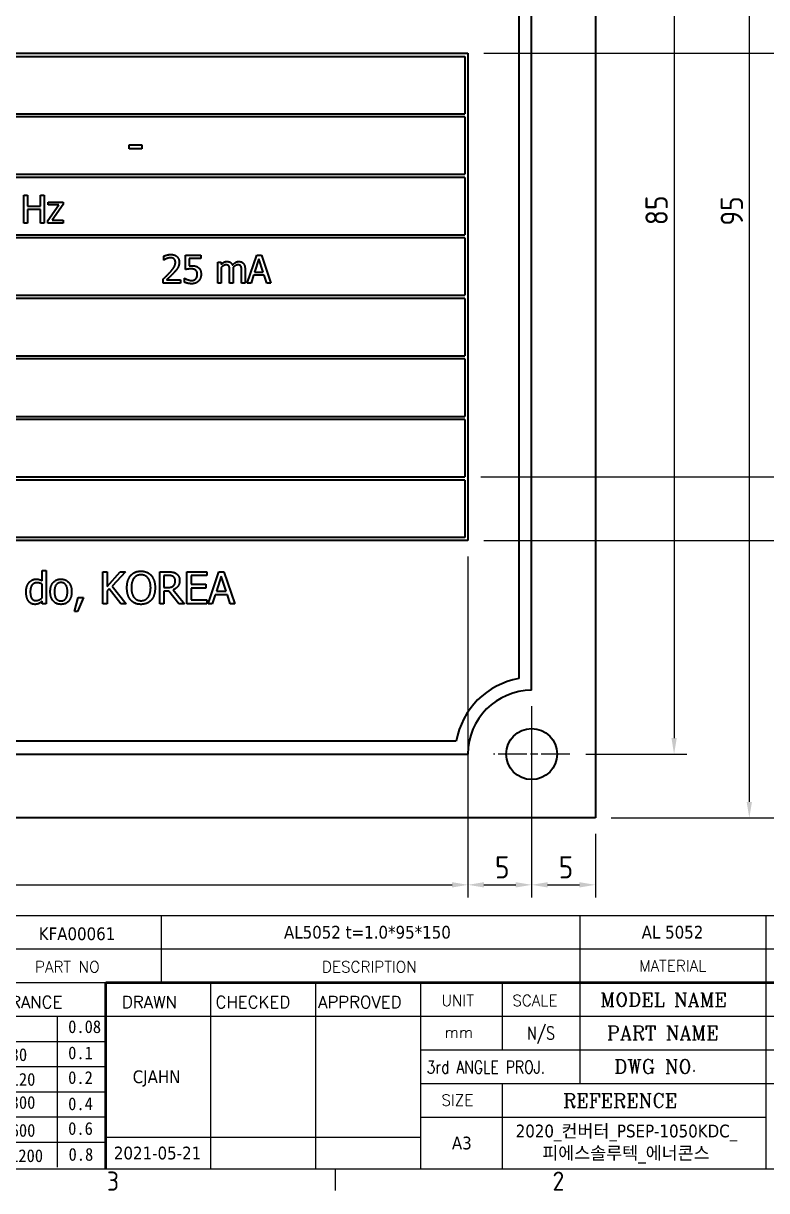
# Model space of a CAD drawing. Header units: millimetres. Extents: x 0 to 210, y 0 to 149.
# Drawn here: x 115.5 to 173.9, y 3.3 to 94.9 of the extents above; entities that cross this region are included whole.
import ezdxf
from ezdxf.enums import TextEntityAlignment as Align

# ---------------------------------------------------------------- set-up
doc = ezdxf.new("R2010")
doc.units = ezdxf.units.MM
doc.header["$LTSCALE"] = 0.5
doc.linetypes.add('CHAIN', pattern=[0.3543, 0.2362, -0.0295, 0.0591, -0.0295])
doc.layers.get('0').update_dxf_attribs({"color": 3, "lineweight": 25})
for name, color, linetype, lineweight in [('가시적인 것(ISO)', 3, 'Continuous', 40), ('경계(ISO)', 7, 'Continuous', 25), ('제목(ISO)', 5, 'Continuous', 50), ('중심 표식(ISO)', 1, 'Continuous', 25), ('치수(ISO)', 2, 'Continuous', 25)]:
    doc.layers.add(name, color=color, linetype=linetype, lineweight=lineweight)
doc.styles.add('HAN_291', font='')
doc.styles.add('RC_284', font='ROMANC.shx')
doc.styles.add('RC_287', font='ROMANC.shx')
doc.styles.add('RC_292', font='ROMANC.shx')
doc.styles.add('문자 텍스트_PSTEK_POSCO', font='isocp.shx')
doc.styles.add('치수 텍스트_PSTEK_POSCO', font='isocp.shx')
doc.styles.add('텍스트 스타일198', font='tahoma.ttf')
doc.styles.add('텍스트 스타일333', font='ROMANC.shx', dxfattribs={"width": 0.8})
doc.styles.get('HAN_291').set_extended_font_data('GulimChe')
doc.dimstyles.new('치수_PSTEK_POSCO', dxfattribs={"dimscale": 0.5, "dimtxt": 3.5, "dimasz": 2.5, "dimexe": 2, "dimexo": 2.5, "dimgap": 1, "dimtad": 1, "dimrnd": 1e-08, "dimdsep": 46, "dimtxsty": '치수 텍스트_PSTEK_POSCO', "dimcen": 0.09, "dimdle": 10, "dimclrd": 7, "dimclre": 7, "dimclrt": 2, "dimadec": 1, "dimazin": 2, "dimtfac": 1, "dimtmove": 0, "dimatfit": 3, "dimfxl": 0, "dimtolj": 1, "dimlwd": -1, "dimlwe": -1, "dimarcsym": 0})

# ---------------------------------------------------------------- blocks, each defined once
blk = doc.blocks.new('경계 Default Border')
at = {"layer": '경계(ISO)'}
blk.add_line((280, 10), (280, 6.6), dxfattribs=at)
at = {"layer": '경계(ISO)', "color": 2, "char_height": 3, "attachment_point": 7, "style": '문자 텍스트_PSTEK_POSCO'}
for s, insert in [('3', (244.17, 6.57)), ('2', (314.13, 6.57))]:
    blk.add_mtext(s, dxfattribs=dict(at, insert=insert))
blk = doc.blocks.new('제목 블록 PSTEK')
at = {"color": 180}
for p, q in [((182.48, 51.57), (372.48, 51.57)), ((215.22, 41.01), (215.22, 51.57)), ((280.88, 51.57), (280.88, 41.01)), ((310.09, 51.57), (310.09, 41.01)), ((182.48, 46.29), (372.48, 46.29)), ((182.48, 41.01), (206.45, 41.01)), ((222.94, 11.79), (222.94, 41.01)), ((239.43, 11.79), (239.43, 41.01)), ((255.92, 11.79), (255.92, 41.01)), ((268.69, 41.01), (268.69, 30.45)), ((280.88, 41.01), (280.88, 25.17)), ((310.09, 41.01), (310.09, 11.79)), ((182.48, 35.73), (206.45, 35.73)), ((198.86, 12.03), (198.86, 35.73)), ((206.45, 35.73), (372.48, 35.73)), ((182.48, 31.78), (206.45, 31.78)), ((255.92, 30.45), (372.48, 30.45)), ((182.48, 27.83), (206.45, 27.83)), ((182.48, 23.88), (206.45, 23.88)), ((255.92, 25.17), (372.48, 25.17)), ((268.69, 25.17), (268.69, 11.79)), ((182.48, 19.93), (206.45, 19.93)), ((255.92, 19.89), (310.09, 19.89)), ((206.45, 16.74), (255.92, 16.74)), ((182.48, 15.98), (206.45, 15.98)), ((182.48, 11.79), (372.48, 11.79))]:
    blk.add_line(p, q, dxfattribs=at)
at = {"color": 7, "lineweight": 50}
for p, q in [((206.45, 11.79), (206.45, 41.01)), ((206.45, 41.01), (372.48, 41.01))]:
    blk.add_line(p, q, dxfattribs=at)
at = {"color": 2}
for s, height, style, p in [('PART NO', 1.742, 'RC_284', (195.34, 42.62)), ('DESCRIPTION', 1.7424, 'RC_284', (240.4, 42.62)), (' TOLERANCE', 1.9, 'RC_287', (184.09, 37.01)), ('DRAWN', 1.9, 'RC_287', (208.98, 37.01)), ('CHECKED', 1.9, 'RC_287', (223.69, 37.01)), ('APPROVED', 1.9, 'RC_287', (239.78, 37.01)), ('UNIT', 1.742, 'RC_284', (259.17, 37.34)), ('SCALE', 1.742, 'RC_284', (270.29, 37.34)), ('MODEL NAME', 2.178, 'RC_292', (284.1, 37.25)), ('0.08', 2, 'HAN_291', (200.55, 33.1)), ('mm', 1.742, 'RC_284', (259.65, 32.35)), ('PART NAME', 2.178, 'RC_292', (285.14, 32.03)), ('  7 ~ 30', 2, 'HAN_291', (183.77, 28.71)), ('0.1', 2, 'HAN_291', (200.55, 28.99)), (' DWG NO.', 2.178, 'RC_292', (284.81, 26.75)), (' 31 ~ 120', 2, 'HAN_291', (183.77, 24.83)), ('0.2', 2, 'HAN_291', (200.55, 25.11)), ('121 ~ 300', 2, 'HAN_291', (183.77, 21.21)), ('0.4', 2, 'HAN_291', (200.55, 21)), ('SIZE', 1.742, 'RC_284', (259.17, 21.69)), ('REFERENCE', 2.178, 'RC_292', (278.27, 21.43)), ('301 ~ 600', 2, 'HAN_291', (183.77, 16.83)), ('0.6', 2, 'HAN_291', (200.55, 17.12)), ('601 ~ 1200', 2, 'HAN_291', (183.68, 12.85)), ('0.8', 2, 'HAN_291', (200.61, 13.06))]:
    blk.add_text(s, height=height, dxfattribs=dict(at, style=style)).set_placement(p)
at = {"color": 2, "style": 'RC_284'}
blk.add_text('MATERIAL', height=1.742, dxfattribs=at).set_placement((295.48, 43.65), align=Align.MIDDLE_CENTER)
at = {"color": 7, "style": '텍스트 스타일333', "width": 0.8}
blk.add_text('N/S', height=2, dxfattribs=at).set_placement((274.78, 33.09), align=Align.MIDDLE_CENTER)
at = {"color": 2, "style": '텍스트 스타일333', "width": 0.8}
blk.add_text('3rd ANGLE PROJ.', height=2, dxfattribs=at).set_placement((256.84, 26.76))
at = {"layer": '제목(ISO)', "color": 7, "style": '텍스트 스타일198'}
for tag, p in [('4._COLOR_001', (314.54, 49.66)), ('부품_번호_001', (195.92, 47.68)), ('설명_001', (234.44, 47.92)), ('재질_001', (290.6, 47.93)), ("3._Q'TY_001", (312.71, 47.92)), ('질량\\P3;_001', (350.3, 48.16)), ('4._COLOR_002', (325.03, 46.24)), ('1._MODEL_NAME_001', (331.94, 37.37)), ('제목_001', (338.54, 32.15)), ('설계자_001', (210.68, 25.23)), ('부품_번호_001', (334.58, 26.81)), ('프로젝트_001', (270.82, 16.73)), ('시트_크기_001', (260.81, 14.84)), ('작성_날짜_001', (207.73, 13.27)), ('프로젝트_002', (274.99, 13.26))]:
    blk.add_attdef(tag, p, '', height=2, dxfattribs=at)
for tag, p in [('점검자', (231.18, 26.23)), ('엔지니어링_승인자', (247.67, 26.23)), ('점검_날짜', (231.18, 14.27)), ('엔지니어링_승인_날짜', (247.67, 14.27))]:
    blk.add_attdef(tag, text='', height=2, dxfattribs=at).set_placement(p, align=Align.MIDDLE_CENTER)
blk = doc.blocks.new('*D24')
at = {"layer": 'Defpoints', "color": 0}
for p in [(158.429, 122.547), (158.429, 37.547), (166.608, 37.547)]:
    blk.add_point(p, dxfattribs=at)
at = {"layer": '치수(ISO)', "color": 7}
for p, q in [((159.679, 122.547), (167.608, 122.547)), ((166.608, 121.297), (166.608, 38.797)), ((159.679, 37.547), (167.608, 37.547))]:
    blk.add_line(p, q, dxfattribs=at)
for points in [[(166.4, 121.297), (166.816, 121.297), (166.608, 122.547)], [(166.4, 38.797), (166.816, 38.797), (166.608, 37.547)]]:
    blk.add_solid(points, dxfattribs=at)
at = {"layer": '치수(ISO)', "color": 2, "insert": (165.233, 79.049), "char_height": 1.75, "attachment_point": 4, "rotation": 90, "style": '치수 텍스트_PSTEK_POSCO'}
blk.add_mtext('\\A1;85', dxfattribs=at)
blk = doc.blocks.new('*D25')
at = {"layer": 'Defpoints', "color": 0}
for p in [(160.426, 127.547), (160.426, 32.547), (172.514, 32.547)]:
    blk.add_point(p, dxfattribs=at)
at = {"layer": '치수(ISO)', "color": 7}
for p, q in [((161.676, 127.547), (173.514, 127.547)), ((172.514, 126.297), (172.514, 33.797)), ((161.676, 32.547), (173.514, 32.547))]:
    blk.add_line(p, q, dxfattribs=at)
for points in [[(172.305, 126.297), (172.722, 126.297), (172.514, 127.547)], [(172.305, 33.797), (172.722, 33.797), (172.514, 32.547)]]:
    blk.add_solid(points, dxfattribs=at)
at = {"layer": '치수(ISO)', "color": 2, "insert": (171.139, 79.012), "char_height": 1.75, "attachment_point": 4, "rotation": 90, "style": '치수 텍스트_PSTEK_POSCO'}
blk.add_mtext('\\A1;95', dxfattribs=at)
blk = doc.blocks.new('*D30')
at = {"layer": 'Defpoints', "color": 0}
for p in [(68.426, 54.297), (150.426, 54.297), (150.426, 27.283)]:
    blk.add_point(p, dxfattribs=at)
at = {"layer": '치수(ISO)', "color": 7}
for p, q in [((68.426, 53.047), (68.426, 26.283)), ((150.426, 53.047), (150.426, 26.283)), ((69.676, 27.283), (149.176, 27.283))]:
    blk.add_line(p, q, dxfattribs=at)
for points in [[(69.676, 27.491), (69.676, 27.074), (68.426, 27.283)], [(149.176, 27.491), (149.176, 27.074), (150.426, 27.283)]]:
    blk.add_solid(points, dxfattribs=at)
at = {"layer": '치수(ISO)', "color": 2, "insert": (108.416, 28.658), "char_height": 1.75, "attachment_point": 4, "style": '치수 텍스트_PSTEK_POSCO'}
blk.add_mtext('\\A1;82', dxfattribs=at)
blk = doc.blocks.new('*D31')
at = {"layer": 'Defpoints', "color": 0}
for p in [(150.426, 54.297), (155.426, 42.547), (155.426, 27.283)]:
    blk.add_point(p, dxfattribs=at)
at = {"layer": '치수(ISO)', "color": 7}
for p, q in [((150.426, 53.047), (150.426, 26.283)), ((155.426, 41.297), (155.426, 26.283)), ((151.676, 27.283), (154.176, 27.283))]:
    blk.add_line(p, q, dxfattribs=at)
for points in [[(151.676, 27.491), (151.676, 27.074), (150.426, 27.283)], [(154.176, 27.491), (154.176, 27.074), (155.426, 27.283)]]:
    blk.add_solid(points, dxfattribs=at)
at = {"layer": '치수(ISO)', "color": 2, "insert": (152.545, 28.658), "char_height": 1.75, "attachment_point": 4, "style": '치수 텍스트_PSTEK_POSCO'}
blk.add_mtext('\\A1;5', dxfattribs=at)
blk = doc.blocks.new('*D32')
at = {"layer": 'Defpoints', "color": 0}
for p in [(155.426, 42.547), (160.426, 32.547), (160.426, 27.283)]:
    blk.add_point(p, dxfattribs=at)
at = {"layer": '치수(ISO)', "color": 7}
for p, q in [((155.426, 41.297), (155.426, 26.283)), ((160.426, 31.297), (160.426, 26.283)), ((156.676, 27.283), (159.176, 27.283))]:
    blk.add_line(p, q, dxfattribs=at)
for points in [[(156.676, 27.491), (156.676, 27.074), (155.426, 27.283)], [(159.176, 27.491), (159.176, 27.074), (160.426, 27.283)]]:
    blk.add_solid(points, dxfattribs=at)
at = {"layer": '치수(ISO)', "color": 2, "insert": (157.545, 28.658), "char_height": 1.75, "attachment_point": 4, "style": '치수 텍스트_PSTEK_POSCO'}
blk.add_mtext('\\A1;5', dxfattribs=at)
blk = doc.blocks.new('*D34')
at = {"layer": 'Defpoints', "color": 0}
for p in [(150.426, 54.297), (177.354, 54.297), (160.426, 32.547)]:
    blk.add_point(p, dxfattribs=at)
at = {"layer": '치수(ISO)', "color": 7}
for p, q in [((151.676, 54.297), (178.354, 54.297)), ((177.354, 33.797), (177.354, 53.047)), ((161.676, 32.547), (178.354, 32.547))]:
    blk.add_line(p, q, dxfattribs=at)
for points in [[(177.146, 53.047), (177.563, 53.047), (177.354, 54.297)], [(177.146, 33.797), (177.563, 33.797), (177.354, 32.547)]]:
    blk.add_solid(points, dxfattribs=at)
at = {"layer": '치수(ISO)', "color": 2, "insert": (175.979, 41.084), "char_height": 1.75, "attachment_point": 4, "rotation": 90, "style": '치수 텍스트_PSTEK_POSCO'}
blk.add_mtext('\\A1;21.75', dxfattribs=at)
blk = doc.blocks.new('*D35')
at = {"layer": 'Defpoints', "color": 0}
for p in [(150.176, 59.297), (177.354, 59.297), (150.426, 54.297)]:
    blk.add_point(p, dxfattribs=at)
at = {"layer": '치수(ISO)', "color": 7}
for p, q in [((151.426, 59.297), (178.354, 59.297)), ((177.354, 55.547), (177.354, 58.047)), ((151.676, 54.297), (178.354, 54.297))]:
    blk.add_line(p, q, dxfattribs=at)
for points in [[(177.146, 58.047), (177.563, 58.047), (177.354, 59.297)], [(177.146, 55.547), (177.563, 55.547), (177.354, 54.297)]]:
    blk.add_solid(points, dxfattribs=at)
at = {"layer": '치수(ISO)', "color": 2, "insert": (175.979, 56.416), "char_height": 1.75, "attachment_point": 4, "rotation": 90, "style": '치수 텍스트_PSTEK_POSCO'}
blk.add_mtext('\\A1;5', dxfattribs=at)
blk = doc.blocks.new('*D36')
at = {"layer": 'Defpoints', "color": 0}
for p in [(150.426, 92.547), (177.354, 92.547), (150.176, 59.297)]:
    blk.add_point(p, dxfattribs=at)
at = {"layer": '치수(ISO)', "color": 7}
for p, q in [((151.676, 92.547), (178.354, 92.547)), ((177.354, 60.547), (177.354, 91.297)), ((151.426, 59.297), (178.354, 59.297))]:
    blk.add_line(p, q, dxfattribs=at)
for points in [[(177.146, 91.297), (177.563, 91.297), (177.354, 92.547)], [(177.146, 60.547), (177.563, 60.547), (177.354, 59.297)]]:
    blk.add_solid(points, dxfattribs=at)
at = {"layer": '치수(ISO)', "color": 2, "insert": (175.979, 73.441), "char_height": 1.75, "attachment_point": 4, "rotation": 90, "style": '치수 텍스트_PSTEK_POSCO'}
blk.add_mtext('\\A1;33.25', dxfattribs=at)

msp = doc.modelspace()

# ---------------------------------------------------------------- linework, layer by layer
at = {"layer": '가시적인 것(ISO)'}
for p, q in [((160.4263, 127.5473), (160.4263, 32.5473)), ((155.4263, 42.5473), (155.4263, 117.5473)), ((154.4263, 116.6312), (154.4263, 43.4634)), ((68.4263, 92.5473), (150.4263, 92.5473)), ((150.4263, 92.5473), (150.4263, 54.2973)), ((68.6763, 92.2973), (150.1763, 92.2973)), ((150.1763, 92.2973), (150.1763, 87.7973)), ((68.6763, 87.7973), (150.1763, 87.7973)), ((150.1763, 87.5473), (68.6763, 87.5473)), ((150.1763, 87.5473), (150.1763, 83.0473)), ((123.837, 85.0307), (123.837, 85.3467)), ((123.837, 85.3467), (124.8209, 85.3467)), ((124.8209, 85.3467), (124.8209, 85.0307)), ((124.8209, 85.0307), (123.837, 85.0307)), ((68.6763, 83.0473), (150.1763, 83.0473)), ((150.1763, 82.7973), (68.6763, 82.7973)), ((150.1763, 82.7973), (150.1763, 78.2973)), ((115.5477, 79.2118), (115.5477, 81.4118)), ((115.5477, 81.4118), (115.8401, 81.4118)), ((115.8401, 81.4118), (115.8401, 80.5489)), ((116.8527, 80.5489), (116.8527, 81.4118)), ((116.8527, 81.4118), (117.1451, 81.4118)), ((117.1451, 81.4118), (117.1451, 79.2118)), ((117.441, 79.4186), (118.3039, 80.6345)), ((117.4767, 80.6345), (117.4767, 80.8627)), ((117.4767, 80.8627), (118.6373, 80.8627)), ((118.3039, 80.6345), (117.4767, 80.6345)), ((118.6373, 80.6648), (117.7709, 79.4454)), ((118.6373, 80.8627), (118.6373, 80.6648)), ((115.8401, 80.5489), (116.8527, 80.5489)), ((116.8527, 80.2886), (115.8401, 80.2886)), ((115.8401, 80.2886), (115.8401, 79.2118)), ((116.8527, 79.2118), (116.8527, 80.2886)), ((115.8401, 79.2118), (115.5477, 79.2118)), ((117.1451, 79.2118), (116.8527, 79.2118)), ((117.441, 79.2118), (117.441, 79.4186)), ((118.6534, 79.2118), (117.441, 79.2118)), ((117.7709, 79.4454), (118.6534, 79.4454)), ((118.6534, 79.4454), (118.6534, 79.2118)), ((68.6763, 78.2973), (150.1763, 78.2973)), ((150.1763, 78.0473), (68.6763, 78.0473)), ((150.1763, 78.0473), (150.1763, 73.5473)), ((126.5352, 76.2999), (126.5352, 76.6137)), ((126.5513, 76.2999), (126.5352, 76.2999)), ((128.2539, 75.5654), (128.2539, 76.6993)), ((128.2539, 76.6993), (129.4608, 76.6993)), ((129.4608, 76.4407), (128.5373, 76.4407)), ((128.5373, 76.4407), (128.5373, 75.8542)), ((129.4608, 76.6993), (129.4608, 76.4407)), ((130.7765, 74.4993), (130.7765, 76.1501)), ((130.7765, 76.1501), (131.0547, 76.1501)), ((131.0547, 76.1501), (131.0547, 75.9683)), ((133.1013, 74.4993), (133.843, 76.6993)), ((134.0159, 76.3997), (133.6772, 75.3639)), ((133.843, 76.6993), (134.2031, 76.6993)), ((134.3564, 75.3639), (134.0159, 76.3997)), ((134.2031, 76.6993), (134.9448, 74.4993)), ((131.0547, 75.733), (131.0547, 74.4993)), ((131.7125, 74.4993), (131.7125, 75.4548)), ((131.9906, 75.5868), (131.9906, 74.4993)), ((132.6485, 74.4993), (132.6485, 75.4548)), ((132.9266, 75.5868), (132.9266, 74.4993)), ((133.597, 75.1143), (133.3973, 74.4993)), ((134.4367, 75.1143), (133.597, 75.1143)), ((133.6772, 75.3639), (134.3564, 75.3639)), ((134.6363, 74.4993), (134.4367, 75.1143)), ((126.4889, 74.4993), (126.4889, 74.8112)), ((127.8456, 74.4993), (126.4889, 74.4993)), ((126.7652, 74.7542), (127.8456, 74.7542)), ((127.8456, 74.7542), (127.8456, 74.4993)), ((128.1629, 74.5777), (128.1629, 74.8897)), ((128.1629, 74.8897), (128.1843, 74.8897)), ((131.0547, 74.4993), (130.7765, 74.4993)), ((131.9906, 74.4993), (131.7125, 74.4993)), ((132.9266, 74.4993), (132.6485, 74.4993)), ((133.3973, 74.4993), (133.1013, 74.4993)), ((134.9448, 74.4993), (134.6363, 74.4993)), ((68.6763, 73.5473), (150.1763, 73.5473)), ((150.1763, 73.2973), (68.6763, 73.2973)), ((150.1763, 73.2973), (150.1763, 68.7973)), ((68.6763, 68.7973), (150.1763, 68.7973)), ((150.1763, 68.5473), (68.6763, 68.5473)), ((150.1763, 68.5473), (150.1763, 64.0473)), ((68.6763, 64.0473), (150.1763, 64.0473)), ((150.1763, 63.7973), (68.6763, 63.7973)), ((150.1763, 63.7973), (150.1763, 59.2973)), ((68.6763, 59.2973), (150.1763, 59.2973)), ((150.1763, 59.0473), (68.6763, 59.0473)), ((150.1763, 59.0473), (150.1763, 54.5473)), ((150.4263, 54.2973), (68.4263, 54.2973)), ((150.1763, 54.5473), (68.6763, 54.5473)), ((116.9923, 51.1472), (116.9923, 51.9576)), ((116.9923, 51.9576), (117.3084, 51.9576)), ((117.3084, 51.9576), (117.3084, 49.3461)), ((121.7715, 49.3461), (121.7715, 51.8461)), ((121.7715, 51.8461), (122.1038, 51.8461)), ((122.1038, 51.8461), (122.1038, 50.6974)), ((122.1038, 50.6974), (123.1289, 51.8461)), ((123.5341, 51.8461), (122.4988, 50.7298)), ((123.1289, 51.8461), (123.5341, 51.8461)), ((126.2265, 49.3461), (126.2265, 51.8461)), ((126.2265, 51.8461), (126.8708, 51.8461)), ((126.5588, 51.5585), (126.5588, 50.6184)), ((126.889, 51.5585), (126.5588, 51.5585)), ((128.3598, 49.3461), (128.3598, 51.8461)), ((128.3598, 51.8461), (129.9239, 51.8461)), ((129.9239, 51.5503), (128.6921, 51.5503)), ((128.6921, 51.5503), (128.6921, 50.8656)), ((129.9239, 51.8461), (129.9239, 51.5503)), ((130.0191, 49.3461), (130.8619, 51.8461)), ((131.0584, 51.5058), (130.6735, 50.3287)), ((130.8619, 51.8461), (131.2711, 51.8461)), ((131.4453, 50.3287), (131.0584, 51.5058)), ((131.2711, 51.8461), (132.1139, 49.3461)), ((116.9923, 49.802), (116.9923, 50.8858)), ((122.2496, 50.509), (122.1038, 50.3449)), ((123.1633, 49.3461), (122.2496, 50.509)), ((122.4988, 50.7298), (123.5949, 49.3461)), ((126.5588, 50.6184), (126.8505, 50.6184)), ((127.2719, 50.4341), (128.1613, 49.3461)), ((128.6921, 50.8656), (129.8408, 50.8656)), ((128.6921, 50.5698), (128.6921, 49.6419)), ((129.8408, 50.5698), (128.6921, 50.5698)), ((129.8408, 50.8656), (129.8408, 50.5698)), ((116.9923, 49.3461), (116.9923, 49.5366)), ((119.5268, 48.7242), (119.8226, 49.8243)), ((120.2419, 49.8243), (119.7719, 48.7242)), ((119.8226, 49.8243), (120.2419, 49.8243)), ((122.1038, 50.3449), (122.1038, 49.3461)), ((126.9397, 50.3409), (126.5588, 50.3409)), ((126.5588, 50.3409), (126.5588, 49.3461)), ((127.7298, 49.3461), (126.9397, 50.3409)), ((128.6921, 49.6419), (129.9239, 49.6419)), ((129.9239, 49.6419), (129.9239, 49.3461)), ((130.5823, 50.0451), (130.3554, 49.3461)), ((131.5365, 50.0451), (130.5823, 50.0451)), ((130.6735, 50.3287), (131.4453, 50.3287)), ((131.7634, 49.3461), (131.5365, 50.0451)), ((117.3084, 49.3461), (116.9923, 49.3461)), ((119.7719, 48.7242), (119.5268, 48.7242)), ((122.1038, 49.3461), (121.7715, 49.3461)), ((123.5949, 49.3461), (123.1633, 49.3461)), ((126.5588, 49.3461), (126.2265, 49.3461)), ((128.1613, 49.3461), (127.7298, 49.3461)), ((129.9239, 49.3461), (128.3598, 49.3461)), ((130.3554, 49.3461), (130.0191, 49.3461)), ((132.1139, 49.3461), (131.7634, 49.3461)), ((149.5102, 38.5473), (21.3424, 38.5473)), ((20.4263, 37.5473), (150.4263, 37.5473)), ((160.4263, 32.5473), (10.4263, 32.5473))]:
    msp.add_line(p, q, dxfattribs=at)
msp.add_circle((155.4263, 37.5473), 2.0025, dxfattribs=at)
for radius, start, end in [(6, 99.594068, 170.405932), (5, 90, 180)]:
    msp.add_arc((155.4263, 37.5473), radius, start, end, dxfattribs=at)
for points in [[(126.5352, 76.6137), (126.6261, 76.6582), (126.9524, 76.7456), (127.0986, 76.7456)], [(126.7652, 76.4211), (126.7028, 76.3962), (126.5869, 76.3249), (126.5513, 76.2999)], [(127.0772, 76.4907), (126.9987, 76.4907), (126.8383, 76.4514), (126.7652, 76.4211)], [(127.0201, 75.3407), (127.2715, 75.6171), (127.4551, 75.9487), (127.4551, 76.1252)], [(127.3464, 76.4015), (127.2947, 76.4461), (127.1592, 76.4907), (127.0772, 76.4907)], [(127.0986, 76.7456), (127.407, 76.7456), (127.7547, 76.4194), (127.7547, 76.1412)], [(127.4551, 76.1252), (127.4551, 76.2179), (127.3981, 76.357), (127.3464, 76.4015)], [(127.7547, 76.1412), (127.7547, 76.0111), (127.694, 75.7936), (127.6406, 75.7009)], [(131.0547, 75.9683), (131.1634, 76.077), (131.3774, 76.1965), (131.5057, 76.1965)], [(131.5057, 76.1965), (131.6519, 76.1965), (131.8783, 76.0628), (131.9372, 75.9112)], [(131.9372, 75.9112), (132.0637, 76.0521), (132.3026, 76.1965), (132.4417, 76.1965)], [(132.4417, 76.1965), (132.5487, 76.1965), (132.7234, 76.1305), (132.7876, 76.0557)], [(132.7876, 76.0557), (132.8535, 75.9808), (132.9266, 75.7561), (132.9266, 75.5868)], [(126.4889, 74.8112), (126.6351, 74.9485), (126.8953, 75.2035), (127.0201, 75.3407)], [(127.3464, 75.3247), (127.2073, 75.1732), (126.8668, 74.8487), (126.7652, 74.7542)], [(127.6406, 75.7009), (127.5871, 75.6046), (127.432, 75.4156), (127.3464, 75.3247)], [(128.6889, 75.6189), (128.5676, 75.6189), (128.3269, 75.5814), (128.2539, 75.5654)], [(128.5373, 75.8542), (128.5908, 75.8613), (128.6942, 75.8667), (128.737, 75.8667)], [(129.049, 75.5172), (128.9866, 75.5725), (128.8012, 75.6189), (128.6889, 75.6189)], [(128.737, 75.8667), (128.9064, 75.8667), (129.1399, 75.8114), (129.2469, 75.7294)], [(129.1738, 75.1999), (129.1738, 75.3176), (129.1096, 75.4673), (129.049, 75.5172)], [(129.0615, 74.8416), (129.1167, 74.9075), (129.1738, 75.0822), (129.1738, 75.1999)], [(129.2469, 75.7294), (129.3556, 75.6474), (129.4733, 75.3978), (129.4733, 75.1981)], [(129.4733, 75.1981), (129.4733, 75.0394), (129.3717, 74.7685), (129.279, 74.6686)], [(131.4344, 75.9326), (131.3453, 75.9326), (131.1474, 75.8203), (131.0547, 75.733)], [(131.6662, 75.8168), (131.6376, 75.8756), (131.5289, 75.9326), (131.4344, 75.9326)], [(131.7125, 75.4548), (131.7125, 75.5689), (131.6947, 75.7633), (131.6662, 75.8168)], [(132.3704, 75.9326), (132.2848, 75.9326), (132.0887, 75.8275), (131.9853, 75.7276)], [(131.9853, 75.7276), (131.9871, 75.7027), (131.9906, 75.6331), (131.9906, 75.5868)], [(132.6021, 75.8168), (132.5736, 75.8756), (132.4649, 75.9326), (132.3704, 75.9326)], [(132.6485, 75.4548), (132.6485, 75.5689), (132.6307, 75.7633), (132.6021, 75.8168)], [(128.7388, 74.4529), (128.5819, 74.4529), (128.2752, 74.5224), (128.1629, 74.5777)], [(128.1843, 74.8897), (128.2182, 74.8647), (128.3448, 74.8006), (128.4214, 74.772)], [(128.4214, 74.772), (128.5088, 74.7417), (128.6532, 74.7078), (128.7441, 74.7078)], [(129.279, 74.6686), (129.1863, 74.5688), (128.9099, 74.4529), (128.7388, 74.4529)], [(128.7441, 74.7078), (128.8333, 74.7078), (129.0009, 74.772), (129.0615, 74.8416)], [(123.6516, 50.5961), (123.6516, 50.9102), (123.8076, 51.3883), (123.9514, 51.5605)], [(123.9514, 51.5605), (124.0973, 51.7266), (124.5045, 51.8988), (124.7557, 51.8988)], [(124.2026, 51.3518), (124.1034, 51.2242), (123.998, 50.8392), (123.998, 50.5961)], [(124.7577, 51.6111), (124.5774, 51.6111), (124.306, 51.4855), (124.2026, 51.3518)], [(124.7557, 51.8988), (125.011, 51.8988), (125.4202, 51.7205), (125.562, 51.5605)], [(125.3108, 51.3518), (125.2116, 51.4815), (124.932, 51.6111), (124.7577, 51.6111)], [(125.5154, 50.5961), (125.5154, 50.8433), (125.4081, 51.2262), (125.3108, 51.3518)], [(125.562, 51.5605), (125.7039, 51.3944), (125.8619, 50.9081), (125.8619, 50.5961)], [(126.8708, 51.8461), (127.0855, 51.8461), (127.3752, 51.7995), (127.5069, 51.7144)], [(127.2861, 51.4734), (127.2152, 51.52), (127.0268, 51.5585), (126.889, 51.5585)], [(127.4441, 51.1411), (127.4441, 51.2505), (127.3671, 51.4187), (127.2861, 51.4734)], [(127.5069, 51.7144), (127.6386, 51.6294), (127.7906, 51.364), (127.7906, 51.1674)], [(115.7363, 50.27), (115.7363, 50.5171), (115.8639, 50.8777), (115.9753, 51.0135)], [(115.9753, 51.0135), (116.0786, 51.135), (116.3684, 51.2748), (116.5284, 51.2748)], [(116.5811, 50.9851), (116.338, 50.9851), (116.0624, 50.6204), (116.0624, 50.276)], [(116.5284, 51.2748), (116.6682, 51.2748), (116.8769, 51.212), (116.9923, 51.1472)], [(116.9923, 50.8858), (116.8748, 50.9426), (116.6885, 50.9851), (116.5811, 50.9851)], [(117.6325, 50.2841), (117.6325, 50.7542), (118.0945, 51.2748), (118.4713, 51.2748)], [(118.4713, 51.0033), (118.2261, 51.0033), (117.9587, 50.6488), (117.9587, 50.2841)], [(118.4713, 51.2748), (118.8522, 51.2748), (119.308, 50.7562), (119.308, 50.2841)], [(118.9818, 50.2841), (118.9818, 50.6488), (118.7164, 51.0033), (118.4713, 51.0033)], [(123.9494, 49.6338), (123.8056, 49.7999), (123.6516, 50.2882), (123.6516, 50.5961)], [(123.998, 50.5961), (123.998, 50.1038), (124.4113, 49.5811), (124.7577, 49.5811)], [(124.7577, 49.5811), (125.1042, 49.5811), (125.5154, 50.1038), (125.5154, 50.5961)], [(125.8619, 50.5961), (125.8619, 50.2922), (125.7079, 49.7999), (125.562, 49.6338)], [(126.8505, 50.6184), (126.9944, 50.6184), (127.2233, 50.6691), (127.3023, 50.7481)], [(127.7906, 51.1674), (127.7906, 50.8939), (127.511, 50.5232), (127.2719, 50.4341)], [(127.3023, 50.7481), (127.3752, 50.817), (127.4441, 51.0114), (127.4441, 51.1411)], [(115.9287, 49.5447), (115.8376, 49.6683), (115.7363, 50.0329), (115.7363, 50.27)], [(116.4332, 49.2935), (116.2792, 49.2935), (116.0199, 49.4211), (115.9287, 49.5447)], [(116.0624, 50.276), (116.0624, 49.9438), (116.2731, 49.5933), (116.5061, 49.5933)], [(116.5061, 49.5933), (116.6297, 49.5933), (116.8809, 49.7067), (116.9923, 49.802)], [(116.9923, 49.5366), (116.9194, 49.4758), (116.812, 49.3948), (116.7391, 49.3603)], [(118.4713, 49.2935), (118.0803, 49.2935), (117.6325, 49.8263), (117.6325, 50.2841)], [(117.9587, 50.2841), (117.9587, 49.9296), (118.2261, 49.5649), (118.4713, 49.5649)], [(119.308, 50.2841), (119.308, 49.8101), (118.8522, 49.2935), (118.4713, 49.2935)], [(118.4713, 49.5649), (118.7144, 49.5649), (118.9818, 49.9235), (118.9818, 50.2841)], [(124.7557, 49.2935), (124.5025, 49.2935), (124.0973, 49.4657), (123.9494, 49.6338)], [(125.562, 49.6338), (125.4081, 49.4596), (125.0009, 49.2935), (124.7557, 49.2935)], [(116.7391, 49.3603), (116.6722, 49.3279), (116.5284, 49.2935), (116.4332, 49.2935)]]:
    msp.add_open_spline(points, degree=2, dxfattribs=at)
at = {"layer": '중심 표식(ISO)', "linetype": 'CHAIN', "ltscale": 19.051651}
for p, q in [((155.4263, 40.5498), (155.4263, 34.5448)), ((158.4288, 37.5473), (152.4238, 37.5473))]:
    msp.add_line(p, q, dxfattribs=at)

# ---------------------------------------------------------------- block references
at = {"xscale": 0.5, "yscale": 0.5, "zscale": 0.5}
msp.add_blockref('경계 Default Border', (0, 0), dxfattribs=at)
ref = msp.add_blockref('제목 블록 PSTEK', (18.7621, -0.8955), dxfattribs=dict(xscale=0.5, yscale=0.5, zscale=0.5))
ref.add_attrib('설계자_001', 'CJAHN', (124.1033, 11.7211), dxfattribs={"layer": '제목(ISO)', "color": 7, "height": 1, "style": '텍스트 스타일198'})
ref.add_attrib('프로젝트_001', '2020_컨버터_PSEP-1050KDC_', (154.1741, 7.4676), dxfattribs={"layer": '제목(ISO)', "color": 7, "height": 1, "style": '텍스트 스타일198'})
ref.add_attrib('시트_크기_001', 'A3', (149.1656, 6.5236), dxfattribs={"layer": '제목(ISO)', "color": 7, "height": 1, "style": '텍스트 스타일198'})
ref.add_attrib('작성_날짜_001', '2021-05-21', (122.6261, 5.7375), dxfattribs={"layer": '제목(ISO)', "color": 7, "height": 1, "style": '텍스트 스타일198'})
ref.add_attrib('재질_001', 'AL 5052', (164.0622, 23.0671), dxfattribs={"layer": '제목(ISO)', "color": 7, "height": 1, "style": '텍스트 스타일198'})
ref.add_attrib('설명_001', 'AL5052 t=1.0*95*150', (135.9811, 23.0657), dxfattribs={"layer": '제목(ISO)', "color": 7, "height": 1, "style": '텍스트 스타일198'})
ref.add_attrib('부품_번호_001', 'KFA00061', (116.7238, 22.9449), dxfattribs={"layer": '제목(ISO)', "color": 7, "height": 1, "style": '텍스트 스타일198'})
ref.add_attrib('프로젝트_002', '피에스솔루텍_에너콘스', (156.2594, 5.7357), dxfattribs={"layer": '제목(ISO)', "color": 7, "height": 1, "style": '텍스트 스타일198'})

# ---------------------------------------------------------------- dimensions: what is measured, and where the dimension line sits
at = {"layer": '치수(ISO)', "color": 7}
for base, p1, p2, angle, picture, middle in [((172.5135, 32.5473), (160.4263, 127.5473), (160.4263, 32.5473), 90, '*D25', (172.5135, 80.0473)), ((166.608, 37.5473), (158.4288, 122.5473), (158.4288, 37.5473), 90, '*D24', (166.608, 80.0473)), ((177.3545, 92.5473), (150.1763, 59.2973), (150.4263, 92.5473), 90, '*D36', (177.3545, 75.9273)), ((177.3545, 59.2973), (150.4263, 54.2973), (150.1763, 59.2973), 90, '*D35', (177.3545, 56.8023)), ((150.4263, 27.2826), (68.4263, 54.2973), (150.4263, 54.2973), 180, '*D30', (109.4313, 27.2826)), ((155.4263, 27.2826), (150.4263, 54.2973), (155.4263, 42.5473), 180, '*D31', (152.9313, 27.2826)), ((177.3545, 54.2973), (160.4263, 32.5473), (150.4263, 54.2973), 90, '*D34', (177.3545, 43.4173)), ((160.4263, 27.2826), (155.4263, 42.5473), (160.4263, 32.5473), 180, '*D32', (157.9313, 27.2826))]:
    dim = msp.add_linear_dim(base=base, p1=p1, p2=p2, angle=angle, dimstyle='치수_PSTEK_POSCO', override={"dimdec": 2, "dimtp": 0, "dimtm": 0, "dimtdec": 2, "dimtofl": 0, "dimatfit": 1}, dxfattribs=at)
    dim.commit()
    dim.dimension.update_dxf_attribs({"geometry": picture, "text_midpoint": middle, "dimtype": 160})

doc.saveas('drawing.dxf')
